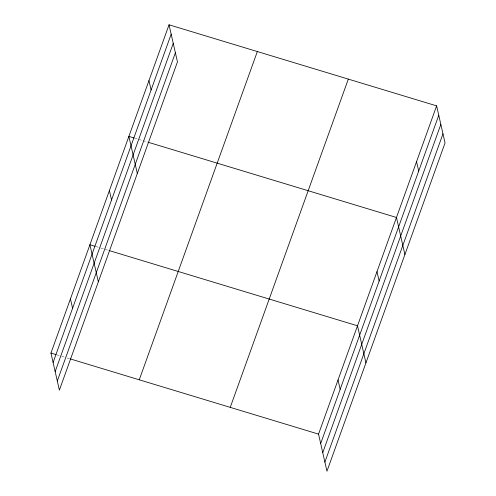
<?xml version="1.0" encoding="UTF-8"?>
<svg xmlns="http://www.w3.org/2000/svg" width="496" height="496" viewBox="0 0 496 496"><rect width="100%" height="100%" fill="white"/><g stroke="black" fill="none" stroke-linecap="round" stroke-linejoin="round"><path stroke-width="0.37" stroke-dasharray="2.48 1.86" d="M134.776 138.192L147.281 141.98M95.809 246.512L100.223 247.851M100.955 248.074L108.314 250.306M56.842 354.838L61.256 356.178M61.988 356.401L64.195 357.07M67.14 357.963L69.347 358.627"/><path stroke-width="0.74" d="M169.037 24.8L177.456 61.876L59.377 390.135L50.952 353.059L169.037 24.8L436.623 105.865L445.048 142.941L326.963 471.2L318.544 434.124L436.623 105.865M53.091 362.464L171.17 34.205M55.161 371.597L173.247 43.338M57.3 381.002L175.386 52.743M139.258 379.806L257.337 51.553M230.237 407.371L348.322 79.118M320.676 443.529L438.762 115.277M322.753 452.662L440.839 124.403M324.892 462.067L442.971 133.815M134.038 137.969L128.886 136.406L137.311 173.482M148.019 142.203L396.478 217.477L404.897 254.553M95.071 246.295L89.919 244.733L98.344 281.809M109.052 250.53L357.511 325.798L365.93 362.874M50.952 353.059L56.104 354.615M70.085 358.85L318.544 434.124M416.553 161.671L418.686 171.077M376.991 271.634L379.13 281.046M338.024 379.961L340.163 389.366M148.961 80.606L151.1 90.012M109.405 190.569L111.538 199.975M70.438 298.896L72.571 308.301"/></g></svg>
